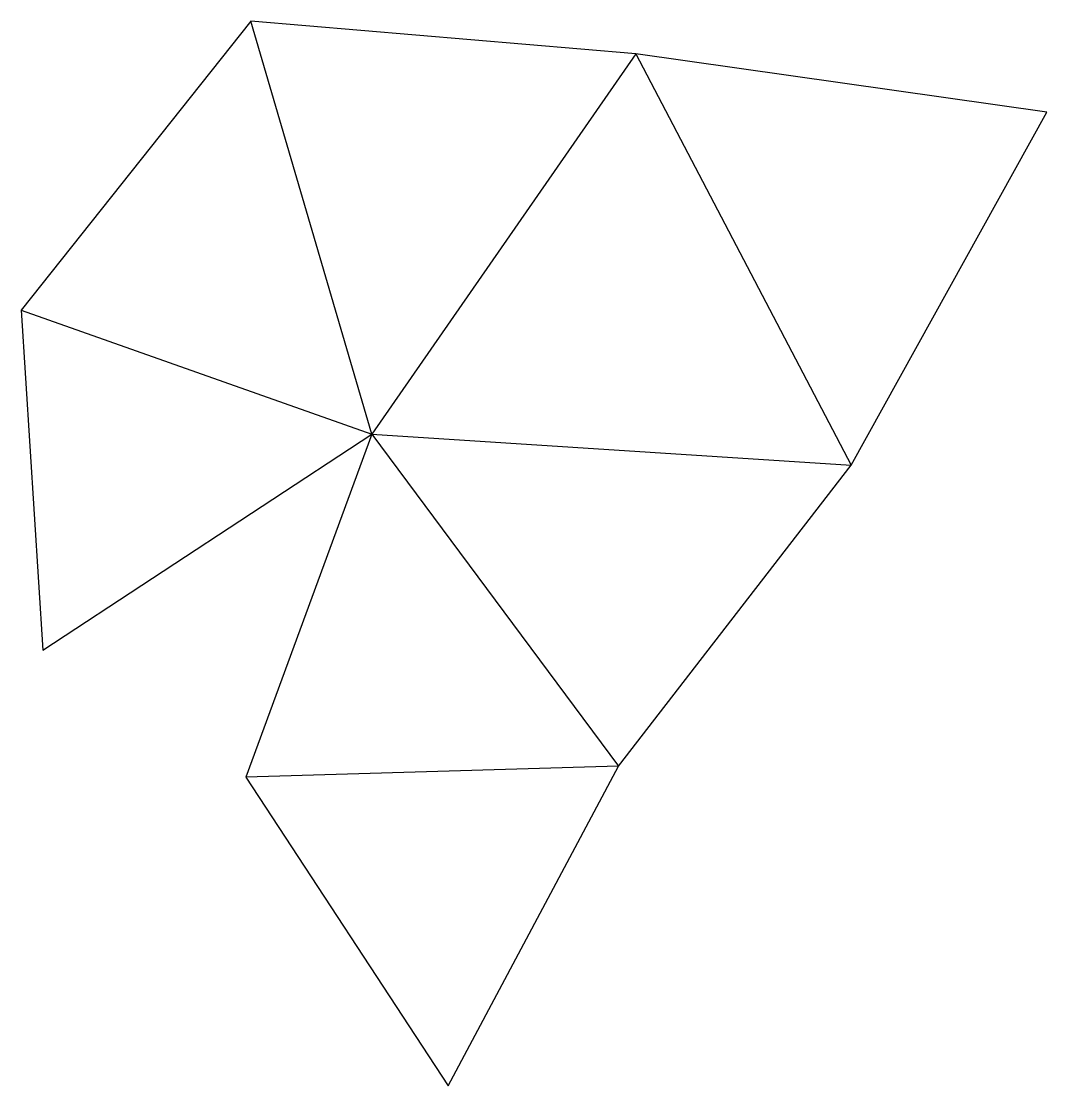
# Model space of a CAD drawing. Header units: millimetres. Extents: x -353 to 12, y -365 to 14.
import ezdxf

# ---------------------------------------------------------------- set-up
doc = ezdxf.new("R2010")
doc.units = ezdxf.units.MM
doc.layers.get('0').update_dxf_attribs({"linetype": 'CONTINUOUS'})

msp = doc.modelspace()

# ---------------------------------------------------------------- linework, layer by layer
for p, q in [((-271.69, 14.01), (-353.45, -88.97)), ((-134.54, 2.43), (-271.69, 14.01)), ((-228.51, -133.09), (-271.69, 14.01)), ((-134.54, 2.43), (-228.51, -133.09)), ((11.89, -18.32), (-134.54, 2.43)), ((-134.54, 2.43), (-57.79, -144.18)), ((-57.79, -144.18), (11.89, -18.32)), ((-353.45, -88.97), (-345.74, -210.02)), ((-353.45, -88.97), (-228.51, -133.09)), ((-345.74, -210.02), (-228.51, -133.09)), ((-228.51, -133.09), (-273.42, -255.26)), ((-228.51, -133.09), (-140.65, -251.34)), ((-228.51, -133.09), (-57.79, -144.18)), ((-140.65, -251.34), (-57.79, -144.18)), ((-140.65, -251.34), (-273.42, -255.26)), ((-201.41, -365.25), (-140.65, -251.34)), ((-273.42, -255.26), (-201.41, -365.25))]:
    msp.add_line(p, q)

doc.saveas('drawing.dxf')
